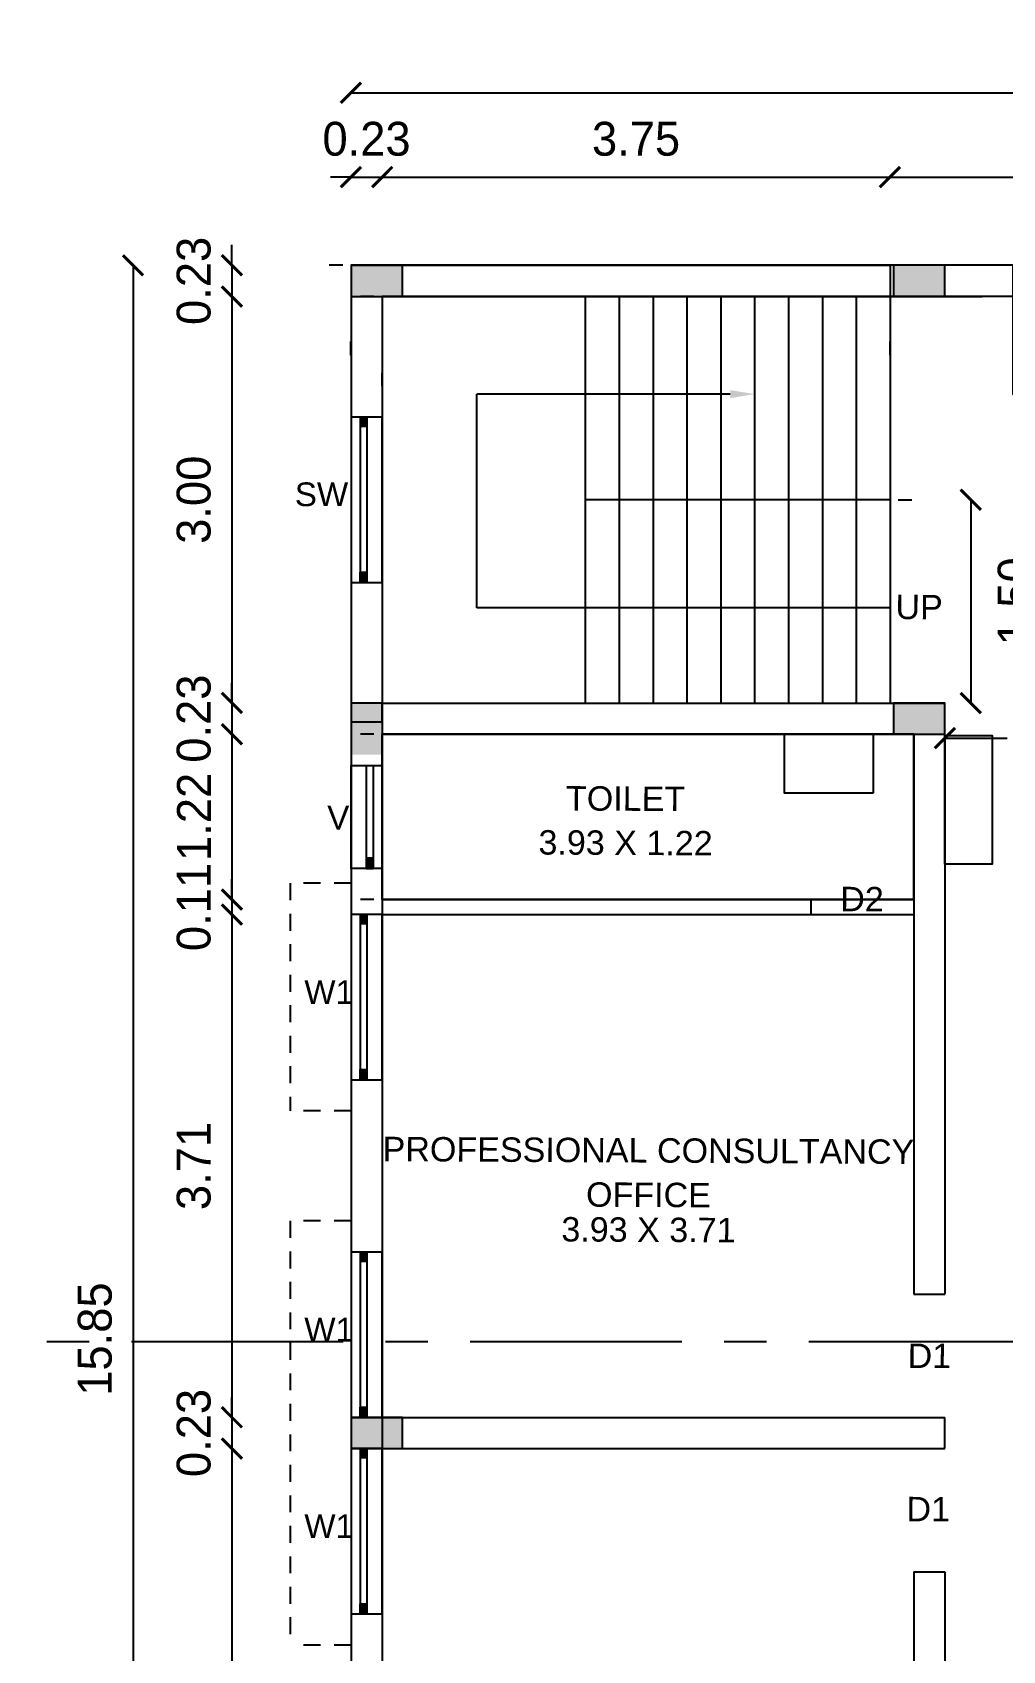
# Model space of a CAD drawing. Header units: metres. Extents: x 0 to 118, y 0 to 55.
# Drawn here: x 52.89 to 60.05, y 23.1 to 35.04 of the extents above; entities that cross this region are included whole.
import ezdxf
from ezdxf import colors
from ezdxf.entities.mleader import LeaderData, LeaderLine
from ezdxf.enums import TextEntityAlignment as Align
from ezdxf.math import Vec2, Vec3

# ---------------------------------------------------------------- set-up
doc = ezdxf.new("R2010")
doc.units = ezdxf.units.M
doc.header["$LTSCALE"] = 25
doc.header["$MEASUREMENT"] = 0
for name, pattern in [('CENTER', [2, 1.25, -0.25, 0.25, -0.25]), ('DOT2', [0.125, 0, -0.125]), ('HIDDEN', [0.375, 0.25, -0.125])]:
    doc.linetypes.add(name, pattern=pattern)
for name, color, linetype in [('BLK_1_FLR_2_BLT_UP_AREA', 7, 'Continuous'), ('BLK_1_FLR_2_CARPET_AREA', 7, 'Continuous'), ('BLK_1_FLR_2_DRINKING_WATER', 7, 'Continuous'), ('BLK_1_FLR_2_EXIT_WIDTH_DOOR', 7, 'Continuous'), ('BLK_1_FLR_2_EXIT_WIDTH_STAIR', 7, 'Continuous'), ('BLK_1_FLR_2_SP_WC', 7, 'Continuous'), ('BLK_1_FLR_2_WASH', 7, 'Continuous'), ('BLK_1_FLR_2_WC_BATH', 7, 'Continuous')]:
    doc.layers.add(name, color=color, linetype=linetype)
doc.styles.add('ARIAL', font='arial.ttf')
doc.styles.add('SANSSERIF', font='sas_____.pfb')
doc.styles.add('USA TEXT', font='GOTHIC.TTF')
doc.dimstyles.new('1-200-GD', dxfattribs={"dimtxt": 0.25, "dimasz": 0.15, "dimexe": 0.1, "dimexo": 0.06, "dimgap": 0.15, "dimtad": 1, "dimzin": 3, "dimdsep": 46, "dimtxsty": 'USA TEXT', "dimblk": 'ARCHTICK', "dimcen": 0, "dimclrd": 252, "dimclrt": 12, "dimadec": 0, "dimazin": 0, "dimtfac": 1, "dimtix": 1, "dimtmove": 2, "dimatfit": 3, "dimldrblk": 'OPEN90', "dimfxl": 0, "dimtolj": 1, "dimtzin": 0, "dimarcsym": 0})

# ---------------------------------------------------------------- blocks, each defined once
blk = doc.blocks.new('_ArchTick')
at = {"color": 0, "linetype": 'ByBlock', "const_width": 0.15}
blk.add_lwpolyline([(-0.5, -0.5), (0.5, 0.5)], dxfattribs=at)
blk = doc.blocks.new('*D114')
at = {"color": 0, "linetype": 'DOT2', "lineweight": -2}
for p, q in [((55.243, 32.658), (55.243, 34.072)), ((55.473, 32.428), (55.473, 34.072))]:
    blk.add_line(p, q, dxfattribs=at)
at = {"lineweight": -2}
for p, q in [((55.243, 33.972), (55.093, 33.972)), ((55.243, 33.972), (55.473, 33.972)), ((55.473, 33.972), (55.623, 33.972))]:
    blk.add_line(p, q, dxfattribs=at)
at = {"layer": 'Defpoints', "color": 0}
for p in [(55.473, 33.972), (55.243, 32.598), (55.473, 32.368)]:
    blk.add_point(p, dxfattribs=at)
at = {"lineweight": -2, "xscale": 0.15, "yscale": 0.15, "zscale": 0.15}
blk.add_blockref('_ArchTick', (55.243, 33.972), dxfattribs=at)
at = {"lineweight": -2, "xscale": 0.15, "yscale": 0.15, "zscale": 0.15, "rotation": 180}
blk.add_blockref('_ArchTick', (55.473, 33.972), dxfattribs=at)
at = {"insert": (55.358, 34.253), "char_height": 0.25, "attachment_point": 5, "style": 'USA TEXT'}
blk.add_mtext('\\A1;0.23', dxfattribs=at)
blk = doc.blocks.new('_Open90')
at = {"color": 0, "linetype": 'ByBlock', "lineweight": -2}
for p, q in [((0, 0), (-1, 0)), ((-0.5, 0.5), (0, 0)), ((0, 0), (-0.5, -0.5))]:
    blk.add_line(p, q, dxfattribs=at)
blk = doc.blocks.new('*D115')
at = {"color": 0, "linetype": 'DOT2', "lineweight": -2}
for p, q in [((55.473, 32.428), (55.473, 34.072)), ((59.223, 32.658), (59.223, 34.072))]:
    blk.add_line(p, q, dxfattribs=at)
at = {"lineweight": -2}
blk.add_line((55.473, 33.972), (59.223, 33.972), dxfattribs=at)
at = {"layer": 'Defpoints', "color": 0}
for p in [(59.223, 33.972), (59.223, 32.598), (55.473, 32.368)]:
    blk.add_point(p, dxfattribs=at)
at = {"lineweight": -2, "xscale": 0.15, "yscale": 0.15, "zscale": 0.15, "rotation": 180}
blk.add_blockref('_ArchTick', (55.473, 33.972), dxfattribs=at)
at = {"lineweight": -2, "xscale": 0.15, "yscale": 0.15, "zscale": 0.15}
blk.add_blockref('_ArchTick', (59.223, 33.972), dxfattribs=at)
at = {"insert": (57.348, 34.253), "char_height": 0.25, "attachment_point": 5, "style": 'USA TEXT'}
blk.add_mtext('\\A1;3.75', dxfattribs=at)
blk = doc.blocks.new('*D116')
at = {"color": 0, "linetype": 'DOT2', "lineweight": -2}
for p, q in [((59.223, 32.658), (59.223, 34.072)), ((63.883, 32.658), (63.883, 34.072))]:
    blk.add_line(p, q, dxfattribs=at)
at = {"lineweight": -2}
blk.add_line((59.223, 33.972), (63.883, 33.972), dxfattribs=at)
at = {"layer": 'Defpoints', "color": 0}
for p in [(63.883, 33.972), (59.223, 32.598), (63.883, 32.598)]:
    blk.add_point(p, dxfattribs=at)
at = {"lineweight": -2, "xscale": 0.15, "yscale": 0.15, "zscale": 0.15, "rotation": 180}
blk.add_blockref('_ArchTick', (59.223, 33.972), dxfattribs=at)
at = {"lineweight": -2, "xscale": 0.15, "yscale": 0.15, "zscale": 0.15}
blk.add_blockref('_ArchTick', (63.883, 33.972), dxfattribs=at)
at = {"insert": (61.553, 34.253), "char_height": 0.25, "attachment_point": 5, "style": 'USA TEXT'}
blk.add_mtext('\\A1;4.66', dxfattribs=at)
blk = doc.blocks.new('*D120')
at = {"color": 0, "linetype": 'DOT2', "lineweight": -2}
for p, q in [((55.243, 32.658), (55.243, 34.694)), ((65.843, 32.658), (65.843, 34.694))]:
    blk.add_line(p, q, dxfattribs=at)
at = {"lineweight": -2}
blk.add_line((55.243, 34.594), (65.843, 34.594), dxfattribs=at)
at = {"layer": 'Defpoints', "color": 0}
for p in [(65.843, 34.594), (55.243, 32.598), (65.843, 32.598)]:
    blk.add_point(p, dxfattribs=at)
at = {"lineweight": -2, "xscale": 0.15, "yscale": 0.15, "zscale": 0.15, "rotation": 180}
blk.add_blockref('_ArchTick', (55.243, 34.594), dxfattribs=at)
at = {"lineweight": -2, "xscale": 0.15, "yscale": 0.15, "zscale": 0.15}
blk.add_blockref('_ArchTick', (65.843, 34.594), dxfattribs=at)
at = {"insert": (60.543, 34.876), "char_height": 0.25, "attachment_point": 5, "style": 'USA TEXT'}
blk.add_mtext('\\A1;10.60', dxfattribs=at)
blk = doc.blocks.new('*D121')
at = {"lineweight": -2}
for p, q in [((54.364, 33.321), (54.364, 33.471)), ((54.364, 33.321), (54.364, 33.091)), ((54.364, 33.091), (54.364, 32.941))]:
    blk.add_line(p, q, dxfattribs=at)
at = {"color": 0, "linetype": 'DOT2', "lineweight": -2}
for p, q in [((55.183, 33.321), (54.264, 33.321)), ((55.413, 33.091), (54.264, 33.091))]:
    blk.add_line(p, q, dxfattribs=at)
at = {"layer": 'Defpoints', "color": 0}
for p in [(55.243, 33.321), (54.364, 33.091), (55.473, 33.091)]:
    blk.add_point(p, dxfattribs=at)
at = {"lineweight": -2, "xscale": 0.15, "yscale": 0.15, "zscale": 0.15}
for p, rotation in [((54.364, 33.321), 270), ((54.364, 33.091), 90)]:
    blk.add_blockref('_ArchTick', p, dxfattribs=dict(at, rotation=rotation))
at = {"insert": (54.083, 33.206), "char_height": 0.25, "attachment_point": 5, "rotation": 90, "style": 'USA TEXT'}
blk.add_mtext('\\A1;0.23', dxfattribs=at)
blk = doc.blocks.new('*D122')
at = {"color": 0, "linetype": 'DOT2', "lineweight": -2}
for p, q in [((55.413, 33.091), (54.264, 33.091)), ((55.413, 30.091), (54.264, 30.091))]:
    blk.add_line(p, q, dxfattribs=at)
at = {"lineweight": -2}
blk.add_line((54.364, 33.091), (54.364, 30.091), dxfattribs=at)
at = {"layer": 'Defpoints', "color": 0}
for p in [(55.473, 33.091), (54.364, 30.091), (55.473, 30.091)]:
    blk.add_point(p, dxfattribs=at)
at = {"lineweight": -2, "xscale": 0.15, "yscale": 0.15, "zscale": 0.15}
for p, rotation in [((54.364, 33.091), 90), ((54.364, 30.091), 270)]:
    blk.add_blockref('_ArchTick', p, dxfattribs=dict(at, rotation=rotation))
at = {"insert": (54.083, 31.591), "char_height": 0.25, "attachment_point": 5, "rotation": 90, "style": 'USA TEXT'}
blk.add_mtext('\\A1;3.00', dxfattribs=at)
blk = doc.blocks.new('*D123')
at = {"lineweight": -2}
for p, q in [((54.364, 30.091), (54.364, 30.241)), ((54.364, 30.091), (54.364, 29.861)), ((54.364, 29.861), (54.364, 29.711))]:
    blk.add_line(p, q, dxfattribs=at)
at = {"color": 0, "linetype": 'DOT2', "lineweight": -2}
for p, q in [((55.413, 30.091), (54.264, 30.091)), ((55.413, 29.861), (54.264, 29.861))]:
    blk.add_line(p, q, dxfattribs=at)
at = {"layer": 'Defpoints', "color": 0}
for p in [(55.473, 30.091), (54.364, 29.861), (55.473, 29.861)]:
    blk.add_point(p, dxfattribs=at)
at = {"lineweight": -2, "xscale": 0.15, "yscale": 0.15, "zscale": 0.15}
for p, rotation in [((54.364, 30.091), 270), ((54.364, 29.861), 90)]:
    blk.add_blockref('_ArchTick', p, dxfattribs=dict(at, rotation=rotation))
at = {"insert": (54.083, 29.976), "char_height": 0.25, "attachment_point": 5, "rotation": 90, "style": 'USA TEXT'}
blk.add_mtext('\\A1;0.23', dxfattribs=at)
blk = doc.blocks.new('*D124')
at = {"color": 0, "linetype": 'DOT2', "lineweight": -2}
for p, q in [((55.413, 29.861), (54.264, 29.861)), ((55.413, 28.641), (54.264, 28.641))]:
    blk.add_line(p, q, dxfattribs=at)
at = {"lineweight": -2}
blk.add_line((54.364, 29.861), (54.364, 28.641), dxfattribs=at)
at = {"layer": 'Defpoints', "color": 0}
for p in [(55.473, 29.861), (54.364, 28.641), (55.473, 28.641)]:
    blk.add_point(p, dxfattribs=at)
at = {"lineweight": -2, "xscale": 0.15, "yscale": 0.15, "zscale": 0.15}
for p, rotation in [((54.364, 29.861), 90), ((54.364, 28.641), 270)]:
    blk.add_blockref('_ArchTick', p, dxfattribs=dict(at, rotation=rotation))
at = {"insert": (54.084, 29.251), "char_height": 0.25, "attachment_point": 5, "rotation": 90, "style": 'USA TEXT'}
blk.add_mtext('\\A1;1.22', dxfattribs=at)
blk = doc.blocks.new('*D125')
at = {"lineweight": -2}
for p, q in [((54.364, 28.641), (54.364, 28.791)), ((54.364, 28.641), (54.364, 28.531)), ((54.364, 28.531), (54.364, 28.381))]:
    blk.add_line(p, q, dxfattribs=at)
at = {"color": 0, "linetype": 'DOT2', "lineweight": -2}
for p, q in [((55.413, 28.641), (54.264, 28.641)), ((55.413, 28.531), (54.264, 28.531))]:
    blk.add_line(p, q, dxfattribs=at)
at = {"layer": 'Defpoints', "color": 0}
for p in [(55.473, 28.641), (54.364, 28.531), (55.473, 28.531)]:
    blk.add_point(p, dxfattribs=at)
at = {"lineweight": -2, "xscale": 0.15, "yscale": 0.15, "zscale": 0.15}
for p, rotation in [((54.364, 28.641), 270), ((54.364, 28.531), 90)]:
    blk.add_blockref('_ArchTick', p, dxfattribs=dict(at, rotation=rotation))
at = {"insert": (54.083, 28.586), "char_height": 0.25, "attachment_point": 5, "rotation": 90, "style": 'USA TEXT'}
blk.add_mtext('\\A1;0.11', dxfattribs=at)
blk = doc.blocks.new('*D126')
at = {"color": 0, "linetype": 'DOT2', "lineweight": -2}
for p, q in [((55.413, 28.531), (54.264, 28.531)), ((55.413, 24.82), (54.264, 24.82))]:
    blk.add_line(p, q, dxfattribs=at)
at = {"lineweight": -2}
blk.add_line((54.364, 28.531), (54.364, 24.82), dxfattribs=at)
at = {"layer": 'Defpoints', "color": 0}
for p in [(55.473, 28.531), (54.364, 24.82), (55.473, 24.82)]:
    blk.add_point(p, dxfattribs=at)
at = {"lineweight": -2, "xscale": 0.15, "yscale": 0.15, "zscale": 0.15}
for p, rotation in [((54.364, 28.531), 90), ((54.364, 24.82), 270)]:
    blk.add_blockref('_ArchTick', p, dxfattribs=dict(at, rotation=rotation))
at = {"insert": (54.083, 26.675), "char_height": 0.25, "attachment_point": 5, "rotation": 90, "style": 'USA TEXT'}
blk.add_mtext('\\A1;3.71', dxfattribs=at)
blk = doc.blocks.new('*D127')
at = {"lineweight": -2}
for p, q in [((54.364, 24.82), (54.364, 24.97)), ((54.364, 24.82), (54.364, 24.59)), ((54.364, 24.59), (54.364, 24.44))]:
    blk.add_line(p, q, dxfattribs=at)
at = {"color": 0, "linetype": 'DOT2', "lineweight": -2}
for p, q in [((55.413, 24.82), (54.264, 24.82)), ((55.413, 24.59), (54.264, 24.59))]:
    blk.add_line(p, q, dxfattribs=at)
at = {"layer": 'Defpoints', "color": 0}
for p in [(55.473, 24.82), (54.364, 24.59), (55.473, 24.59)]:
    blk.add_point(p, dxfattribs=at)
at = {"lineweight": -2, "xscale": 0.15, "yscale": 0.15, "zscale": 0.15}
for p, rotation in [((54.364, 24.82), 270), ((54.364, 24.59), 90)]:
    blk.add_blockref('_ArchTick', p, dxfattribs=dict(at, rotation=rotation))
at = {"insert": (54.083, 24.705), "char_height": 0.25, "attachment_point": 5, "rotation": 90, "style": 'USA TEXT'}
blk.add_mtext('\\A1;0.23', dxfattribs=at)
blk = doc.blocks.new('*D128')
at = {"color": 0, "linetype": 'DOT2', "lineweight": -2}
for p, q in [((55.413, 24.59), (54.264, 24.59)), ((55.413, 19.025), (54.264, 19.025))]:
    blk.add_line(p, q, dxfattribs=at)
at = {"lineweight": -2}
blk.add_line((54.364, 24.59), (54.364, 19.025), dxfattribs=at)
at = {"layer": 'Defpoints', "color": 0}
for p in [(55.473, 24.59), (54.364, 19.025), (55.473, 19.025)]:
    blk.add_point(p, dxfattribs=at)
at = {"lineweight": -2, "xscale": 0.15, "yscale": 0.15, "zscale": 0.15}
for p, rotation in [((54.364, 24.59), 90), ((54.364, 19.025), 270)]:
    blk.add_blockref('_ArchTick', p, dxfattribs=dict(at, rotation=rotation))
at = {"insert": (54.083, 21.808), "char_height": 0.25, "attachment_point": 5, "rotation": 90, "style": 'USA TEXT'}
blk.add_mtext('\\A1;5.56', dxfattribs=at)
blk = doc.blocks.new('*D132')
at = {"color": 0, "linetype": 'DOT2', "lineweight": -2}
for p, q in [((55.183, 33.321), (53.534, 33.321)), ((55.183, 17.475), (53.534, 17.475))]:
    blk.add_line(p, q, dxfattribs=at)
at = {"lineweight": -2}
blk.add_line((53.634, 33.321), (53.634, 17.475), dxfattribs=at)
at = {"layer": 'Defpoints', "color": 0}
for p in [(55.243, 33.321), (53.634, 17.475), (55.243, 17.475)]:
    blk.add_point(p, dxfattribs=at)
at = {"lineweight": -2, "xscale": 0.15, "yscale": 0.15, "zscale": 0.15}
for p, rotation in [((53.634, 33.321), 90), ((53.634, 17.475), 270)]:
    blk.add_blockref('_ArchTick', p, dxfattribs=dict(at, rotation=rotation))
at = {"insert": (53.353, 25.398), "char_height": 0.25, "attachment_point": 5, "rotation": 90, "style": 'USA TEXT'}
blk.add_mtext('\\A1;15.85', dxfattribs=at)
blk = doc.blocks.new('*D187')
at = {"layer": 'BLK_1_FLR_2_EXIT_WIDTH_DOOR', "color": 2, "linetype": 'DOT2', "lineweight": -2}
for p, q in [((59.628, 29.88), (59.628, 29.932)), ((61.458, 29.639), (61.458, 29.932))]:
    blk.add_line(p, q, dxfattribs=at)
at = {"layer": 'BLK_1_FLR_2_EXIT_WIDTH_DOOR', "color": 2, "lineweight": -2}
for p, q in [((59.628, 29.832), (60.087, 29.832)), ((61.458, 29.832), (60.999, 29.832))]:
    blk.add_line(p, q, dxfattribs=at)
at = {"layer": 'Defpoints', "color": 0}
for p in [(59.628, 29.82), (61.458, 29.832), (61.458, 29.579)]:
    blk.add_point(p, dxfattribs=at)
at = {"layer": 'BLK_1_FLR_2_EXIT_WIDTH_DOOR', "color": 2, "lineweight": -2, "xscale": 0.15, "yscale": 0.15, "zscale": 0.15, "rotation": 180}
blk.add_blockref('_ArchTick', (59.628, 29.832), dxfattribs=at)
at = {"layer": 'BLK_1_FLR_2_EXIT_WIDTH_DOOR', "color": 2, "lineweight": -2, "xscale": 0.15, "yscale": 0.15, "zscale": 0.15}
blk.add_blockref('_ArchTick', (61.458, 29.832), dxfattribs=at)
at = {"layer": 'BLK_1_FLR_2_EXIT_WIDTH_DOOR', "color": 2, "insert": (60.543, 29.674), "char_height": 0.25, "attachment_point": 5, "style": 'USA TEXT'}
blk.add_mtext('\\A1;1.83', dxfattribs=at)
blk = doc.blocks.new('*D198')
at = {"layer": 'BLK_1_FLR_2_EXIT_WIDTH_STAIR', "color": 1, "linetype": 'DOT2', "lineweight": -2}
for p, q in [((59.283, 31.591), (59.919, 31.591)), ((59.283, 30.091), (59.919, 30.091))]:
    blk.add_line(p, q, dxfattribs=at)
at = {"layer": 'BLK_1_FLR_2_EXIT_WIDTH_STAIR', "color": 1, "lineweight": -2}
blk.add_line((59.819, 31.591), (59.819, 30.091), dxfattribs=at)
at = {"layer": 'Defpoints', "color": 0}
for p in [(59.223, 31.591), (59.223, 30.091), (59.819, 30.091)]:
    blk.add_point(p, dxfattribs=at)
at = {"layer": 'BLK_1_FLR_2_EXIT_WIDTH_STAIR', "color": 1, "lineweight": -2, "xscale": 0.15, "yscale": 0.15, "zscale": 0.15}
for p, rotation in [((59.819, 31.591), 90), ((59.819, 30.091), 270)]:
    blk.add_blockref('_ArchTick', p, dxfattribs=dict(at, rotation=rotation))
at = {"layer": 'BLK_1_FLR_2_EXIT_WIDTH_STAIR', "color": 1, "insert": (60.145, 30.841), "char_height": 0.25, "attachment_point": 5, "rotation": 90, "style": 'USA TEXT'}
blk.add_mtext('\\A1;1.50', dxfattribs=at)

msp = doc.modelspace()

# ---------------------------------------------------------------- hatches: boundary and pattern name
h = msp.add_hatch(color=0)
h.dxf.hatch_style = 1
h.paths.add_polyline_path([(55.24337, 33.09123), (55.62337, 33.09123), (55.62337, 33.32123), (55.24337, 33.32123)])
h = msp.add_hatch(color=0)
h.dxf.hatch_style = 1
h.paths.add_polyline_path([(59.24837, 33.09123), (59.62837, 33.09123), (59.62837, 33.32123), (59.24837, 33.32123)])
h = msp.add_hatch(color=0)
h.dxf.hatch_style = 1
h.paths.add_polyline_path([(55.24337, 30.09123), (55.24337, 29.71123), (55.47337, 29.71123), (55.47337, 30.09123)])
h = msp.add_hatch(color=0)
h.dxf.hatch_style = 1
h.paths.add_polyline_path([(59.24837, 29.86123), (59.62837, 29.86123), (59.62837, 30.09123), (59.24837, 30.09123)])
h = msp.add_hatch(color=0)
h.dxf.hatch_style = 1
h.paths.add_polyline_path([(55.24337, 24.58984), (55.62337, 24.58984), (55.62337, 24.81984), (55.24337, 24.81984)])

# ---------------------------------------------------------------- linework, layer by layer
for p, q in [((55.24337, 33.32123), (59.22337, 33.32123)), ((55.24337, 33.32123), (55.24337, 29.86123)), ((59.22337, 33.32123), (59.22337, 30.09123)), ((55.47337, 33.09123), (59.90337, 33.09123)), ((55.47337, 33.09123), (55.47337, 30.09123)), ((56.97337, 33.09123), (56.97337, 30.09123)), ((57.22337, 33.09123), (57.22337, 30.09123)), ((57.47337, 33.09123), (57.47337, 30.09123)), ((57.72337, 33.09123), (57.72337, 30.09123)), ((57.97337, 33.09123), (57.97337, 30.09123)), ((58.22337, 33.09123), (58.22337, 30.09123)), ((58.47337, 33.09123), (58.47337, 30.09123)), ((58.72337, 33.09123), (58.72337, 30.09123)), ((58.97337, 33.09123), (58.97337, 30.09123)), ((56.17353, 30.79373), (56.17353, 32.37052)), ((59.22337, 31.59123), (56.97337, 31.59123)), ((59.22337, 30.79373), (56.17353, 30.79373)), ((55.47337, 30.09123), (59.62837, 30.09123)), ((55.24337, 29.86084), (55.24337, 17.40543)), ((55.47337, 29.86123), (59.39837, 29.86123)), ((55.47337, 29.86084), (55.47337, 28.64084)), ((59.39837, 29.86084), (59.39837, 25.72984)), ((59.62837, 29.84984), (59.62837, 25.72984)), ((55.47337, 28.64084), (58.63837, 28.64084)), ((58.63837, 28.64084), (58.63837, 28.53084)), ((55.47337, 28.53084), (58.63837, 28.53084)), ((55.47337, 28.53084), (55.47337, 24.81984)), ((58.63837, 28.53084), (59.39837, 28.53084)), ((59.39837, 25.72984), (59.62837, 25.72984)), ((55.47337, 24.81984), (59.62837, 24.81984)), ((59.62837, 24.58984), (59.62837, 24.81984)), ((55.47337, 24.58984), (59.62837, 24.58984)), ((55.47337, 24.58984), (55.47337, 19.02537)), ((59.39837, 23.67984), (59.62837, 23.67984)), ((59.39837, 23.67984), (59.39837, 17.69537)), ((59.62837, 23.67984), (59.62837, 17.69537))]:
    msp.add_line(p, q)
at = {"lineweight": -2, "ltscale": 20}
for p, q in [((55.31087, 32.20123), (55.31087, 30.98123)), ((55.31087, 32.20123), (55.31087, 30.98123)), ((55.36087, 32.20123), (55.36087, 30.98123)), ((55.36087, 32.20123), (55.36087, 30.98123)), ((55.35587, 29.63084), (55.35587, 28.87084)), ((55.35587, 29.63084), (55.35587, 28.87084)), ((55.40587, 29.63084), (55.40587, 28.87084)), ((55.40587, 29.63084), (55.40587, 28.87084)), ((55.31087, 28.53084), (55.31087, 27.31084)), ((55.31087, 28.53084), (55.31087, 27.31084)), ((55.36087, 28.53084), (55.36087, 27.31084)), ((55.36087, 28.53084), (55.36087, 27.31084)), ((55.31087, 26.03984), (55.31087, 24.81984)), ((55.31087, 26.03984), (55.31087, 24.81984)), ((55.36087, 26.03984), (55.36087, 24.81984)), ((55.36087, 26.03984), (55.36087, 24.81984)), ((55.31087, 24.58984), (55.31087, 23.36984)), ((55.31087, 24.58984), (55.31087, 23.36984)), ((55.36087, 24.58984), (55.36087, 23.36984)), ((55.36087, 24.58984), (55.36087, 23.36984))]:
    msp.add_line(p, q, dxfattribs=at)
at = {"color": 7, "linetype": 'HIDDEN', "lineweight": -2, "ltscale": 0.02}
for p, q in [((54.79337, 28.76084), (54.79337, 27.08084)), ((55.24337, 28.76084), (54.79337, 28.76084)), ((55.24337, 27.08084), (54.79337, 27.08084)), ((54.79337, 26.26984), (54.79337, 23.13984)), ((55.24337, 26.26984), (54.79337, 26.26984)), ((55.24337, 23.13984), (54.79337, 23.13984))]:
    msp.add_line(p, q, dxfattribs=at)
at = {"linetype": 'CENTER', "ltscale": 0.05}
msp.add_line((18.62359, 25.38091), (82.66815, 25.38091), dxfattribs=at)
for points in [[(55.24337, 33.32123), (55.24337, 33.09123), (55.62337, 33.09123), (55.62337, 33.32123)], [(59.24837, 33.32123), (59.24837, 33.09123), (59.62837, 33.09123), (59.62837, 33.32123)], [(55.47337, 32.20123), (55.24337, 32.20123), (55.24337, 30.98123), (55.47337, 30.98123)], [(55.47337, 30.09123), (55.24337, 30.09123), (55.24337, 29.95223), (55.47337, 29.95223)], [(59.24837, 30.09123), (59.24837, 29.86123), (59.62837, 29.86123), (59.62837, 30.09123)], [(55.24337, 29.63084), (55.47337, 29.63084), (55.47337, 28.87084), (55.24337, 28.87084)], [(55.47337, 28.53084), (55.24337, 28.53084), (55.24337, 27.31084), (55.47337, 27.31084)], [(55.47337, 26.03984), (55.24337, 26.03984), (55.24337, 24.81984), (55.47337, 24.81984)], [(55.24337, 24.81984), (55.24337, 24.58984), (55.62337, 24.58984), (55.62337, 24.81984)], [(55.47337, 24.58984), (55.24337, 24.58984), (55.24337, 23.36984), (55.47337, 23.36984)]]:
    msp.add_lwpolyline(points, close=True)
at = {"lineweight": -2, "ltscale": 20}
for points in [[(55.36087, 30.98123), (55.31087, 30.98123), (55.31087, 31.05623), (55.36087, 31.05623)], [(55.36087, 30.98123), (55.31087, 30.98123), (55.31087, 31.05623), (55.36087, 31.05623)], [(55.35587, 28.87084), (55.40587, 28.87084), (55.40587, 28.94584), (55.35587, 28.94584)], [(55.35587, 28.87084), (55.40587, 28.87084), (55.40587, 28.94584), (55.35587, 28.94584)], [(55.36087, 27.31084), (55.31087, 27.31084), (55.31087, 27.38584), (55.36087, 27.38584)], [(55.36087, 27.31084), (55.31087, 27.31084), (55.31087, 27.38584), (55.36087, 27.38584)], [(55.36087, 24.81984), (55.31087, 24.81984), (55.31087, 24.89484), (55.36087, 24.89484)], [(55.36087, 24.81984), (55.31087, 24.81984), (55.31087, 24.89484), (55.36087, 24.89484)], [(55.36087, 23.36984), (55.31087, 23.36984), (55.31087, 23.44484), (55.36087, 23.44484)], [(55.36087, 23.36984), (55.31087, 23.36984), (55.31087, 23.44484), (55.36087, 23.44484)]]:
    msp.add_lwpolyline(points, close=True, dxfattribs=at)
for points in [[(55.36087, 32.20123), (55.31087, 32.20123), (55.36087, 32.12623), (55.31087, 32.12623)], [(55.36087, 32.20123), (55.31087, 32.20123), (55.36087, 32.12623), (55.31087, 32.12623)], [(55.36087, 30.98123), (55.31087, 30.98123), (55.36087, 31.05623), (55.31087, 31.05623)], [(55.36087, 30.98123), (55.31087, 30.98123), (55.36087, 31.05623), (55.31087, 31.05623)], [(55.35587, 28.87084), (55.40587, 28.87084), (55.35587, 28.94584), (55.40587, 28.94584)], [(55.35587, 28.87084), (55.40587, 28.87084), (55.35587, 28.94584), (55.40587, 28.94584)], [(55.36087, 28.53084), (55.31087, 28.53084), (55.36087, 28.45584), (55.31087, 28.45584)], [(55.36087, 28.53084), (55.31087, 28.53084), (55.36087, 28.45584), (55.31087, 28.45584)], [(55.36087, 27.31084), (55.31087, 27.31084), (55.36087, 27.38584), (55.31087, 27.38584)], [(55.36087, 27.31084), (55.31087, 27.31084), (55.36087, 27.38584), (55.31087, 27.38584)], [(55.36087, 26.03984), (55.31087, 26.03984), (55.36087, 25.96484), (55.31087, 25.96484)], [(55.36087, 26.03984), (55.31087, 26.03984), (55.36087, 25.96484), (55.31087, 25.96484)], [(55.36087, 24.81984), (55.31087, 24.81984), (55.36087, 24.89484), (55.31087, 24.89484)], [(55.36087, 24.81984), (55.31087, 24.81984), (55.36087, 24.89484), (55.31087, 24.89484)], [(55.36087, 24.58984), (55.31087, 24.58984), (55.36087, 24.51484), (55.31087, 24.51484)], [(55.36087, 24.58984), (55.31087, 24.58984), (55.36087, 24.51484), (55.31087, 24.51484)], [(55.36087, 23.36984), (55.31087, 23.36984), (55.36087, 23.44484), (55.31087, 23.44484)], [(55.36087, 23.36984), (55.31087, 23.36984), (55.36087, 23.44484), (55.31087, 23.44484)]]:
    msp.add_solid(points, dxfattribs=at)
at = {"layer": 'BLK_1_FLR_2_BLT_UP_AREA', "color": 18}
msp.add_lwpolyline([(65.84322, 32.59784), (63.88322, 32.59784), (60.13337, 32.59784), (60.13337, 33.32123), (55.24337, 33.32123), (55.24337, 17.40543), (65.84322, 17.39196)], close=True, dxfattribs=at)
at = {"layer": 'BLK_1_FLR_2_CARPET_AREA', "color": 32}
msp.add_lwpolyline([(55.47337, 33.09123), (55.47337, 17.69537), (65.61337, 17.69537), (65.61337, 32.36784), (60.13337, 32.36784), (60.13337, 33.09123), (55.47337, 33.09123)], close=True, dxfattribs=at)
at = {"layer": 'BLK_1_FLR_2_DRINKING_WATER', "color": 7}
msp.add_lwpolyline([(59.62837, 29.85189), (59.97604, 29.85189), (59.97604, 28.9028), (59.62837, 28.9028)], close=True, dxfattribs=at)
at = {"layer": 'BLK_1_FLR_2_SP_WC', "color": 233}
msp.add_lwpolyline([(55.47337, 29.86084), (59.39837, 29.86084), (59.39837, 28.64084), (55.47337, 28.64084)], close=True, dxfattribs=at)
at = {"layer": 'BLK_1_FLR_2_WASH', "color": 56}
msp.add_lwpolyline([(59.09858, 29.42619), (58.44287, 29.42619), (58.44287, 29.86084), (59.09858, 29.86084)], close=True, dxfattribs=at)
at = {"layer": 'BLK_1_FLR_2_WC_BATH', "color": 3}
msp.add_lwpolyline([(55.47337, 28.64084), (59.39837, 28.64084), (59.39837, 29.86084), (55.47337, 29.86084)], close=True, dxfattribs=at)

# ---------------------------------------------------------------- texts
at = {"color": 7, "lineweight": -2, "style": 'ARIAL'}
for s, p in [('SW', (54.8287, 31.54374)), ('V', (55.068, 29.1578)), ('W1 ', (54.89864, 27.87094)), ('W1 ', (54.89864, 25.37994)), ('W1 ', (54.89864, 23.92994))]:
    msp.add_text(s, height=0.175, dxfattribs=at).set_placement(p)
at = {"style": 'SANSSERIF'}
for s, p in [('UP', (59.43823, 30.79956)), ('TOILET', (57.2707, 29.38592)), ('3.93 X 1.22', (57.2707, 29.05998)), ('D2', (59.01625, 28.64447)), ('PROFESSIONAL CONSULTANCY', (57.43964, 26.79046)), ('OFFICE', (57.43964, 26.46244)), ('3.93 X 3.71', (57.43964, 26.20487)), ('D1', (59.5141, 25.27416)), ('D1', (59.50537, 24.14331))]:
    msp.add_text(s, height=0.18, rotation=359.698808, dxfattribs=at).set_placement(p, align=Align.MIDDLE_CENTER)

# ---------------------------------------------------------------- dimensions: what is measured, and where the dimension line sits
for base, p1, p2, picture, middle in [((65.84322, 34.5944), (55.24337, 32.59784), (65.84322, 32.59784), '*D120', (60.5433, 34.87568)), ((55.47337, 33.97165), (55.24337, 32.59784), (55.47337, 32.36784), '*D114', (55.35837, 34.25293)), ((59.22337, 33.97165), (55.47337, 32.36784), (59.22337, 32.59784), '*D115', (57.34837, 34.25293)), ((63.88322, 33.97165), (59.22337, 32.59784), (63.88322, 32.59784), '*D116', (61.5533, 34.25293))]:
    dim = msp.add_linear_dim(base=base, p1=p1, p2=p2, dimstyle='1-200-GD', override={"dimclrd": 256, "dimclrt": 256})
    dim.commit()
    dim.dimension.update_dxf_attribs({"geometry": picture, "text_midpoint": middle})
for base, p1, p2, picture, middle in [((54.36412, 33.09123), (55.24337, 33.32123), (55.47337, 33.09123), '*D121', (54.08284, 33.20623)), ((53.63443, 17.47537), (55.24337, 33.32123), (55.24337, 17.47537), '*D132', (53.35314, 25.3983)), ((54.36412, 30.09123), (55.47337, 33.09123), (55.47337, 30.09123), '*D122', (54.08284, 31.59123)), ((54.36412, 29.86084), (55.47337, 30.09123), (55.47337, 29.86084), '*D123', (54.08284, 29.97603)), ((54.36412, 28.64084), (55.47337, 29.86084), (55.47337, 28.64084), '*D124', (54.0836, 29.25084)), ((54.36412, 28.53084), (55.47337, 28.64084), (55.47337, 28.53084), '*D125', (54.08284, 28.58584)), ((54.36412, 24.81984), (55.47337, 28.53084), (55.47337, 24.81984), '*D126', (54.08284, 26.67534)), ((54.36412, 24.58984), (55.47337, 24.81984), (55.47337, 24.58984), '*D127', (54.08284, 24.70484)), ((54.36412, 19.02537), (55.47337, 24.58984), (55.47337, 19.02537), '*D128', (54.08284, 21.8076))]:
    dim = msp.add_linear_dim(base=base, p1=p1, p2=p2, angle=90, dimstyle='1-200-GD', override={"dimclrd": 256, "dimclrt": 256})
    dim.commit()
    dim.dimension.update_dxf_attribs({"geometry": picture, "text_midpoint": middle})
at = {"layer": 'BLK_1_FLR_2_EXIT_WIDTH_DOOR', "color": 2}
dim = msp.add_linear_dim(base=(61.45837, 29.83244), p1=(59.62837, 29.81966), p2=(61.45837, 29.57866), dimstyle='1-200-GD', override={"dimclrd": 2, "dimclre": 2, "dimclrt": 2}, dxfattribs=at)
dim.commit()
dim.dimension.update_dxf_attribs({"geometry": '*D187', "text_midpoint": (60.54337, 29.6738), "dimtype": 160})
at = {"layer": 'BLK_1_FLR_2_EXIT_WIDTH_STAIR', "color": 1}
dim = msp.add_linear_dim(base=(59.81927, 30.09123), p1=(59.22337, 31.59123), p2=(59.22337, 30.09123), angle=90, dimstyle='1-200-GD', override={"dimclrd": 1, "dimclre": 1, "dimclrt": 1}, dxfattribs=at)
dim.commit()
dim.dimension.update_dxf_attribs({"geometry": '*D198', "text_midpoint": (60.14524, 30.84123), "dimtype": 160})

# ---------------------------------------------------------------- leaders
ml = msp.add_multileader_mtext('Standard')
ml.set_content('', color=256)
ml.set_leader_properties()
ml.build(insert=Vec2(0, 0))
ml.multileader.update_dxf_attribs({"text_right_attachment_type": 6, "dogleg_length": 0.36, "arrow_head_size": 0.18})
ctx = ml.context
ctx.base_point, ctx.char_height, ctx.arrow_head_size, ctx.landing_gap_size, ctx.plane_origin = Vec3(56.08215, 32.46052), 0.18, 0.18, 0.09, Vec3(74.98072, 32.37052)
ctx.right_attachment, ctx.text_align_type = 6, 2
notes = []
notes.append((ctx, [(0, (1, 1, 0), (56.59082, 32.37052), (-1, 0), 0.32867, [(0, [(58.22337, 32.37052)], 0, [])])]))
ctx.mtext.insert, ctx.mtext.alignment, ctx.mtext.flow_direction = Vec3(56.17215, 32.55052), 3, 5
for ctx, leaders in notes:
    for number, flags, end, landing, length, lines in leaders:
        leader = LeaderData()
        leader.index, (leader.has_last_leader_line, leader.has_dogleg_vector, leader.attachment_direction) = number, flags
        leader.last_leader_point, leader.dogleg_vector, leader.dogleg_length = Vec3(end), Vec3(landing), length
        for number, points, colour, breaks in lines:
            line = LeaderLine()
            line.index, line.vertices, line.color, line.breaks = number, Vec3.list(points), colors.encode_raw_color(colour), breaks
            leader.lines.append(line)
        ctx.leaders.append(leader)

doc.saveas('drawing.dxf')
